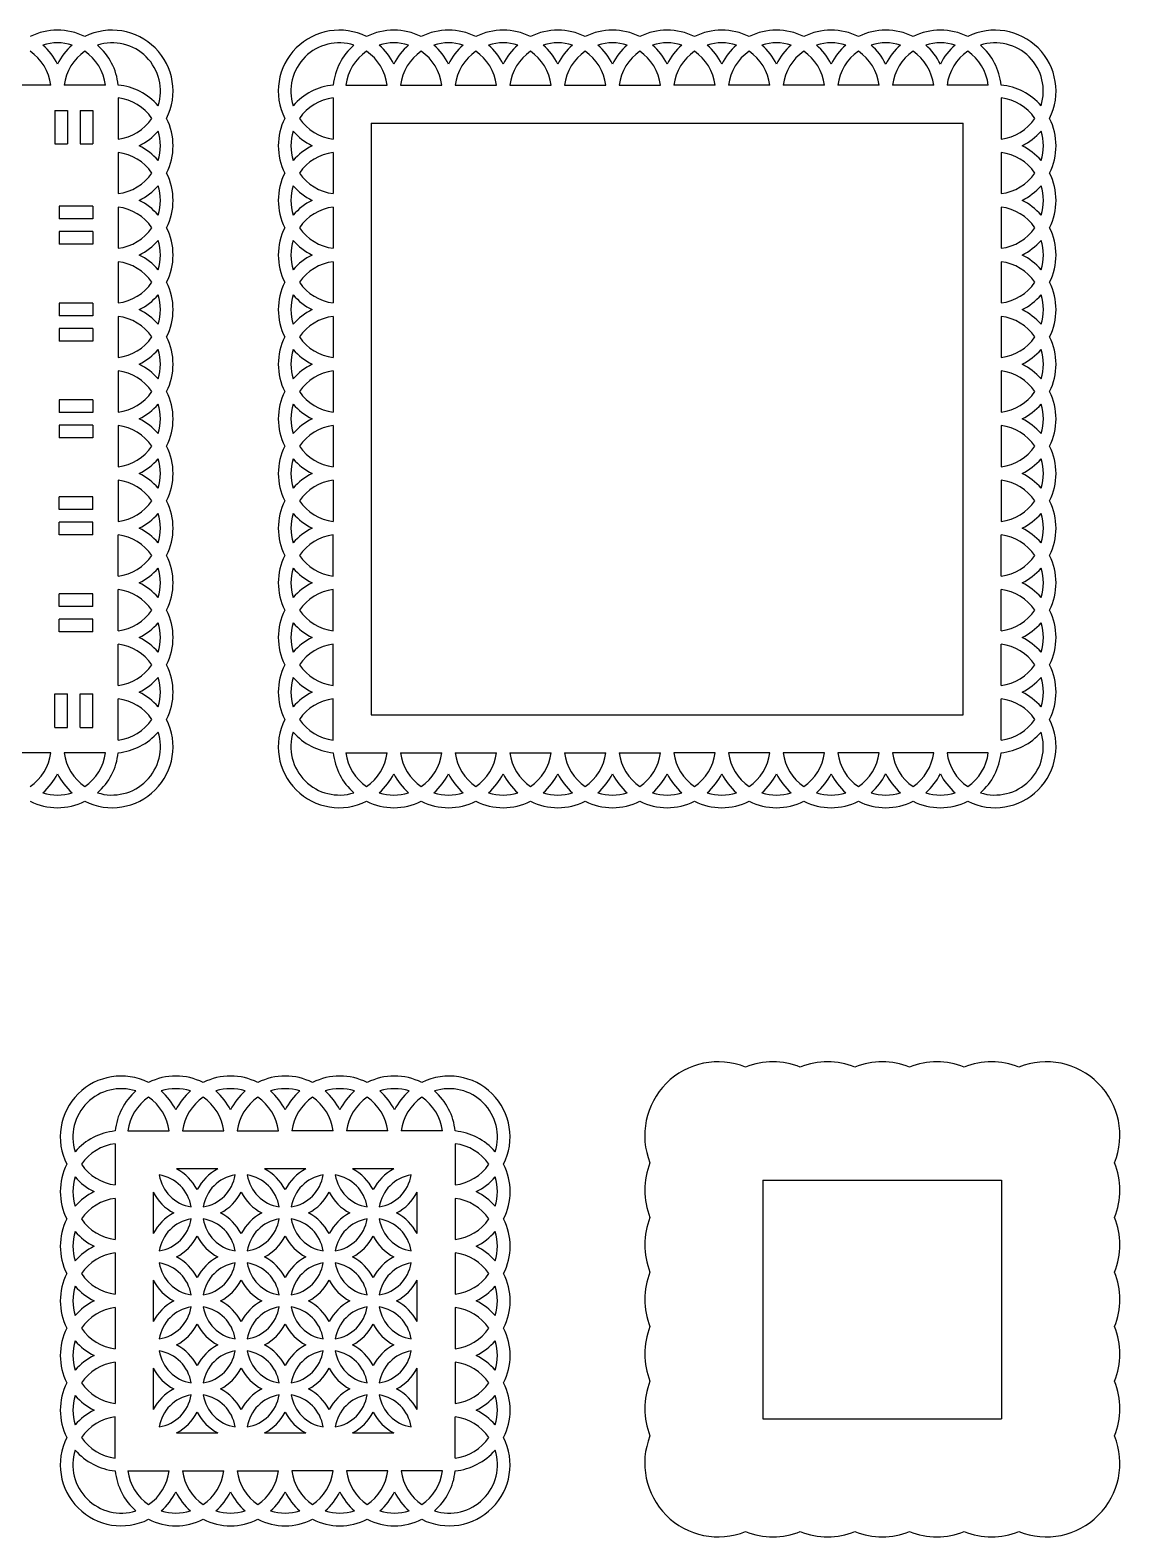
# Model space of a CAD drawing. Extents: x -350 to 190, y 155 to 395.
# Drawn here: x -249.7 to -77.5, y 154.6 to 392.8 of the extents above; entities that cross this region are included whole.
import ezdxf

# ---------------------------------------------------------------- set-up
doc = ezdxf.new("R2010")
doc.units = 0
doc.layers.get('0').update_dxf_attribs({"linetype": 'CONTINUOUS'})

msp = doc.modelspace()

# ---------------------------------------------------------------- linework, layer by layer
for p, q in [((-246.467698, 384.132136), (-252.984935, 384.132136)), ((-237.831121, 384.132136), (-244.348358, 384.132136)), ((-199.814616, 384.132136), (-193.29738, 384.132136)), ((-191.178039, 384.132136), (-184.660803, 384.132136)), ((-182.541462, 384.132136), (-176.024225, 384.132136)), ((-173.904884, 384.132136), (-167.387648, 384.132136)), ((-165.268307, 384.132136), (-158.75107, 384.132136)), ((-156.63173, 384.132136), (-150.114493, 384.132136)), ((-141.477916, 384.132136), (-147.995152, 384.132136)), ((-132.841338, 384.132136), (-139.358575, 384.132136)), ((-124.204761, 384.132136), (-130.721997, 384.132136)), ((-115.568183, 384.132136), (-122.08542, 384.132136)), ((-106.931606, 384.132136), (-113.448843, 384.132136)), ((-98.295029, 384.132136), (-104.812265, 384.132136)), ((-235.818668, 382.119682), (-235.818668, 375.602446)), ((-201.82707, 382.119682), (-201.82707, 375.602446)), ((-96.282575, 382.119682), (-96.282575, 375.602446)), ((-245.818662, 380.132136), (-243.818662, 380.132136)), ((-245.818662, 380.132136), (-245.818662, 374.832136)), ((-243.818662, 380.132136), (-243.818662, 374.832136)), ((-241.818662, 380.132136), (-239.818662, 380.132136)), ((-241.818662, 380.132136), (-241.818662, 374.832136)), ((-239.818662, 380.132136), (-239.818662, 374.832136)), ((-195.82707, 378.132136), (-195.82707, 284.587641)), ((-195.82707, 378.132136), (-102.282575, 378.132136)), ((-102.282575, 284.587641), (-102.282575, 378.132136)), ((-245.818662, 374.832136), (-243.818662, 374.832136)), ((-241.818662, 374.832136), (-239.818662, 374.832136)), ((-235.818668, 373.483105), (-235.818668, 366.965869)), ((-201.82707, 373.483105), (-201.82707, 366.965869)), ((-96.282575, 373.483105), (-96.282575, 366.965869)), ((-239.818668, 364.98238), (-245.118668, 364.98238)), ((-245.118668, 364.98238), (-245.118668, 362.98238)), ((-239.818668, 364.98238), (-239.818668, 362.98238)), ((-235.818668, 364.846528), (-235.818668, 358.329291)), ((-201.82707, 364.846528), (-201.82707, 358.329291)), ((-96.282575, 364.846528), (-96.282575, 358.329291)), ((-239.818668, 362.98238), (-245.118668, 362.98238)), ((-239.818668, 360.98238), (-245.118668, 360.98238)), ((-245.118668, 360.98238), (-245.118668, 358.98238)), ((-239.818668, 360.98238), (-239.818668, 358.98238)), ((-239.818668, 358.98238), (-245.118668, 358.98238)), ((-235.818668, 356.20995), (-235.818668, 349.692714)), ((-201.82707, 356.20995), (-201.82707, 349.692714)), ((-96.282575, 356.20995), (-96.282575, 349.692714)), ((-239.818668, 349.674055), (-245.118668, 349.674055)), ((-245.118668, 349.674055), (-245.118668, 347.674055)), ((-239.818668, 349.674055), (-239.818668, 347.674055)), ((-239.818668, 347.674055), (-245.118668, 347.674055)), ((-239.818668, 345.674055), (-245.118668, 345.674055)), ((-245.118668, 345.674055), (-245.118668, 343.674055)), ((-239.818668, 345.674055), (-239.818668, 343.674055)), ((-235.818668, 347.573373), (-235.818668, 341.056136)), ((-201.82707, 347.573373), (-201.82707, 341.056136)), ((-96.282575, 347.573373), (-96.282575, 341.056136)), ((-239.818668, 343.674055), (-245.118668, 343.674055)), ((-235.818668, 338.936795), (-235.818668, 332.419559)), ((-201.82707, 338.936795), (-201.82707, 332.419559)), ((-96.282575, 338.936795), (-96.282575, 332.419559)), ((-239.818668, 334.359889), (-245.118668, 334.359889)), ((-245.118668, 334.359889), (-245.118668, 332.359889)), ((-239.818668, 334.359889), (-239.818668, 332.359889)), ((-239.818668, 332.359889), (-245.118668, 332.359889)), ((-239.818668, 330.359889), (-245.118668, 330.359889)), ((-245.118668, 330.359889), (-245.118668, 328.359889)), ((-239.818668, 330.359889), (-239.818668, 328.359889)), ((-235.818668, 330.300218), (-235.818668, 323.782982)), ((-201.82707, 330.300218), (-201.82707, 323.782982)), ((-96.282575, 330.300218), (-96.282575, 323.782982)), ((-239.818668, 328.359889), (-245.118668, 328.359889)), ((-235.818668, 321.663641), (-235.818668, 315.146404)), ((-201.82707, 321.663641), (-201.82707, 315.146404)), ((-96.282575, 321.663641), (-96.282575, 315.146404)), ((-239.818668, 319.034058), (-245.118668, 319.034058)), ((-245.118668, 317.034058), (-245.118668, 319.034058)), ((-239.818668, 317.034058), (-245.118668, 317.034058)), ((-239.818668, 317.034058), (-239.818668, 319.034058)), ((-239.818668, 315.034058), (-245.118668, 315.034058)), ((-245.118668, 313.034058), (-245.118668, 315.034058)), ((-239.818668, 313.034058), (-239.818668, 315.034058)), ((-239.818668, 313.034058), (-245.118668, 313.034058)), ((-235.818668, 306.509827), (-235.818668, 313.027063)), ((-201.82707, 306.509827), (-201.82707, 313.027063)), ((-96.282575, 306.509827), (-96.282575, 313.027063)), ((-239.818668, 303.708228), (-245.118668, 303.708228)), ((-245.118668, 301.708228), (-245.118668, 303.708228)), ((-239.818668, 301.708228), (-239.818668, 303.708228)), ((-235.818668, 297.873249), (-235.818668, 304.390486)), ((-201.82707, 297.873249), (-201.82707, 304.390486)), ((-96.282575, 297.873249), (-96.282575, 304.390486)), ((-239.818668, 301.708228), (-245.118668, 301.708228)), ((-239.818668, 299.708228), (-245.118668, 299.708228)), ((-245.118668, 297.708228), (-245.118668, 299.708228)), ((-239.818668, 297.708228), (-239.818668, 299.708228)), ((-239.818668, 297.708228), (-245.118668, 297.708228)), ((-235.818668, 289.236672), (-235.818668, 295.753909)), ((-201.82707, 289.236672), (-201.82707, 295.753909)), ((-96.282575, 289.236672), (-96.282575, 295.753909)), ((-245.818662, 282.587641), (-245.818662, 287.887641)), ((-245.818662, 287.887641), (-243.818662, 287.887641)), ((-243.818662, 282.587641), (-243.818662, 287.887641)), ((-241.818662, 282.587641), (-241.818662, 287.887641)), ((-241.818662, 287.887641), (-239.818662, 287.887641)), ((-239.818662, 282.587641), (-239.818662, 287.887641)), ((-235.818668, 280.600095), (-235.818668, 287.117331)), ((-201.82707, 280.600095), (-201.82707, 287.117331)), ((-96.282575, 280.600095), (-96.282575, 287.117331)), ((-195.82707, 284.587641), (-102.282575, 284.587641)), ((-245.818662, 282.587641), (-243.818662, 282.587641)), ((-241.818662, 282.587641), (-239.818662, 282.587641)), ((-246.467698, 278.587641), (-252.984935, 278.587641)), ((-237.831121, 278.587641), (-244.348358, 278.587641)), ((-199.814616, 278.587641), (-193.29738, 278.587641)), ((-191.178039, 278.587641), (-184.660803, 278.587641)), ((-182.541462, 278.587641), (-176.024225, 278.587641)), ((-173.904884, 278.587641), (-167.387648, 278.587641)), ((-165.268307, 278.587641), (-158.75107, 278.587641)), ((-156.63173, 278.587641), (-150.114493, 278.587641)), ((-141.477916, 278.587641), (-147.995152, 278.587641)), ((-132.841338, 278.587641), (-139.358575, 278.587641)), ((-124.204761, 278.587641), (-130.721997, 278.587641)), ((-115.568183, 278.587641), (-122.08542, 278.587641)), ((-106.931606, 278.587641), (-113.448843, 278.587641)), ((-98.295029, 278.587641), (-104.812265, 278.587641)), ((-236.281547, 216.784807), (-236.281547, 210.267571)), ((-234.269094, 218.79726), (-227.751857, 218.79726)), ((-225.632516, 218.79726), (-219.11528, 218.79726)), ((-216.995939, 218.79726), (-210.478702, 218.79726)), ((-201.842125, 218.79726), (-208.359362, 218.79726)), ((-193.205548, 218.79726), (-199.722784, 218.79726)), ((-184.56897, 218.79726), (-191.086207, 218.79726)), ((-182.556517, 216.784807), (-182.556517, 210.267571)), ((-220.067836, 212.79726), (-226.586908, 212.79726)), ((-206.159486, 212.79726), (-212.678558, 212.79726)), ((-192.251136, 212.79726), (-198.770208, 212.79726)), ((-133.915942, 211.045398), (-96.190912, 211.045398)), ((-133.915942, 211.045398), (-133.915942, 173.320368)), ((-96.190912, 211.045398), (-96.190912, 173.320368)), ((-236.281547, 208.14823), (-236.281547, 201.630993)), ((-230.281547, 209.102621), (-230.281547, 202.58355)), ((-188.556497, 202.58355), (-188.556497, 209.102621)), ((-182.556517, 208.14823), (-182.556517, 201.630993)), ((-236.281547, 199.511652), (-236.281547, 192.994416)), ((-182.556517, 199.511652), (-182.556517, 192.994416)), ((-230.281547, 195.194271), (-230.281547, 188.6752)), ((-188.556497, 188.6752), (-188.556497, 195.194271)), ((-236.281547, 190.875075), (-236.281547, 184.357838)), ((-182.556517, 190.875075), (-182.556517, 184.357838)), ((-236.281547, 182.238498), (-236.281547, 175.721261)), ((-230.281547, 181.285922), (-230.281547, 174.76685)), ((-188.556497, 174.76685), (-188.556497, 181.285922)), ((-182.556517, 182.238498), (-182.556517, 175.721261)), ((-236.281547, 167.084684), (-236.281547, 173.60192)), ((-182.556517, 167.084684), (-182.556517, 173.60192)), ((-133.915942, 173.320368), (-96.190912, 173.320368)), ((-226.586908, 171.072211), (-220.067836, 171.072211)), ((-212.678558, 171.072211), (-206.159486, 171.072211)), ((-198.770208, 171.072211), (-192.251136, 171.072211)), ((-234.269094, 165.07223), (-227.751857, 165.07223)), ((-225.632516, 165.07223), (-219.11528, 165.07223)), ((-216.995939, 165.07223), (-210.478702, 165.07223)), ((-201.842125, 165.07223), (-208.359362, 165.07223)), ((-193.205548, 165.07223), (-199.722784, 165.07223)), ((-184.56897, 165.07223), (-191.086207, 165.07223))]:
    msp.add_line(p, q)
for centre, radius, start, end in [((-245.408028, 383.179353), 9.636577, 63.377233, 116.622767), ((-245.408028, 383.179353), 7.636577, 72.327431, 107.672569), ((-236.771451, 383.179353), 9.636577, 333.377233, 116.622767), ((-236.771451, 383.179353), 7.636577, 342.327431, 107.672569), ((-200.874287, 383.179353), 9.636577, 63.377233, 206.622767), ((-200.874287, 383.179353), 7.636577, 72.327431, 197.672569), ((-192.23771, 383.179353), 9.636577, 63.377233, 116.622767), ((-192.23771, 383.179353), 7.636577, 72.327431, 107.672569), ((-183.601132, 383.179353), 9.636577, 63.377233, 116.622767), ((-183.601132, 383.179353), 7.636577, 72.327431, 107.672569), ((-174.964555, 383.179353), 9.636577, 63.377233, 116.622767), ((-174.964555, 383.179353), 7.636577, 72.327431, 107.672569), ((-166.327977, 383.179353), 9.636577, 63.377233, 116.622767), ((-166.327977, 383.179353), 7.636577, 72.327431, 107.672569), ((-157.6914, 383.179353), 9.636577, 63.377233, 116.622767), ((-157.6914, 383.179353), 7.636577, 72.327431, 107.672569), ((-149.054823, 383.179353), 9.636577, 63.377233, 116.622767), ((-149.054823, 383.179353), 7.636577, 72.327431, 107.672569), ((-140.418245, 383.179353), 9.636577, 63.377233, 116.622767), ((-140.418245, 383.179353), 7.636577, 72.327431, 107.672569), ((-131.781668, 383.179353), 9.636577, 63.377233, 116.622767), ((-131.781668, 383.179353), 7.636577, 72.327431, 107.672569), ((-123.14509, 383.179353), 9.636577, 63.377233, 116.622767), ((-123.14509, 383.179353), 7.636577, 72.327431, 107.672569), ((-114.508513, 383.179353), 9.636577, 63.377233, 116.622767), ((-114.508513, 383.179353), 7.636577, 72.327431, 107.672569), ((-105.871936, 383.179353), 9.636577, 63.377233, 116.622767), ((-105.871936, 383.179353), 7.636577, 72.327431, 107.672569), ((-97.235358, 383.179353), 9.636577, 333.377233, 116.622767), ((-97.235358, 383.179353), 7.636577, 342.327431, 107.672569), ((-254.044605, 383.179353), 7.636577, 7.167224, 55.564762), ((-254.044605, 383.179353), 9.636577, 26.333307, 49.03052), ((-236.771451, 383.179353), 9.636577, 130.96948, 153.666693), ((-236.771451, 383.179353), 7.636577, 124.435238, 172.832776), ((-245.408028, 383.179353), 7.636577, 7.167224, 55.564762), ((-245.408028, 383.179353), 9.636577, 5.67419, 49.03052), ((-192.23771, 383.179353), 9.636577, 130.96948, 174.32581), ((-192.23771, 383.179353), 7.636577, 124.435238, 172.832776), ((-200.874287, 383.179353), 7.636577, 7.167224, 55.564762), ((-200.874287, 383.179353), 9.636577, 26.333307, 49.03052), ((-183.601132, 383.179353), 9.636577, 130.96948, 153.666693), ((-183.601132, 383.179353), 7.636577, 124.435238, 172.832776), ((-192.23771, 383.179353), 7.636577, 7.167224, 55.564762), ((-192.23771, 383.179353), 9.636577, 26.333307, 49.03052), ((-174.964555, 383.179353), 9.636577, 130.96948, 153.666693), ((-174.964555, 383.179353), 7.636577, 124.435238, 172.832776), ((-183.601132, 383.179353), 7.636577, 7.167224, 55.564762), ((-183.601132, 383.179353), 9.636577, 26.333307, 49.03052), ((-166.327977, 383.179353), 9.636577, 130.96948, 153.666693), ((-166.327977, 383.179353), 7.636577, 124.435238, 172.832776), ((-174.964555, 383.179353), 7.636577, 7.167224, 55.564762), ((-174.964555, 383.179353), 9.636577, 26.333307, 49.03052), ((-157.6914, 383.179353), 9.636577, 130.96948, 153.666693), ((-157.6914, 383.179353), 7.636577, 124.435238, 172.832776), ((-166.327977, 383.179353), 7.636577, 7.167224, 55.564762), ((-166.327977, 383.179353), 9.636577, 26.333307, 49.03052), ((-149.054823, 383.179353), 9.636577, 130.96948, 153.666693), ((-149.054823, 383.179353), 7.636577, 124.435238, 172.832776), ((-157.6914, 383.179353), 7.636577, 7.167224, 55.564762), ((-157.6914, 383.179353), 9.636577, 26.333307, 49.03052), ((-140.418245, 383.179353), 9.636577, 130.96948, 153.666693), ((-140.418245, 383.179353), 7.636577, 124.435238, 172.832776), ((-149.054823, 383.179353), 7.636577, 7.167224, 55.564762), ((-149.054823, 383.179353), 9.636577, 26.333307, 49.03052), ((-131.781668, 383.179353), 9.636577, 130.96948, 153.666693), ((-131.781668, 383.179353), 7.636577, 124.435238, 172.832776), ((-140.418245, 383.179353), 7.636577, 7.167224, 55.564762), ((-140.418245, 383.179353), 9.636577, 26.333307, 49.03052), ((-123.14509, 383.179353), 9.636577, 130.96948, 153.666693), ((-123.14509, 383.179353), 7.636577, 124.435238, 172.832776), ((-131.781668, 383.179353), 7.636577, 7.167224, 55.564762), ((-131.781668, 383.179353), 9.636577, 26.333307, 49.03052), ((-114.508513, 383.179353), 9.636577, 130.96948, 153.666693), ((-114.508513, 383.179353), 7.636577, 124.435238, 172.832776), ((-123.14509, 383.179353), 7.636577, 7.167224, 55.564762), ((-123.14509, 383.179353), 9.636577, 26.333307, 49.03052), ((-105.871936, 383.179353), 9.636577, 130.96948, 153.666693), ((-105.871936, 383.179353), 7.636577, 124.435238, 172.832776), ((-114.508513, 383.179353), 7.636577, 7.167224, 55.564762), ((-114.508513, 383.179353), 9.636577, 26.333307, 49.03052), ((-97.235358, 383.179353), 9.636577, 130.96948, 153.666693), ((-97.235358, 383.179353), 7.636577, 124.435238, 172.832776), ((-105.871936, 383.179353), 7.636577, 7.167224, 55.564762), ((-105.871936, 383.179353), 9.636577, 5.67419, 49.03052), ((-236.771451, 374.542775), 9.636577, 40.96948, 84.32581), ((-200.874287, 374.542775), 9.636577, 95.67419, 139.03052), ((-97.235358, 374.542775), 9.636577, 40.96948, 84.32581), ((-236.771451, 374.542775), 7.636577, 34.435238, 82.832776), ((-200.874287, 374.542775), 7.636577, 97.167224, 145.564762), ((-97.235358, 374.542775), 7.636577, 34.435238, 82.832776), ((-236.771451, 383.179353), 7.636577, 277.167224, 325.564762), ((-236.771451, 374.542775), 9.636577, 333.377233, 26.622767), ((-200.874287, 374.542775), 9.636577, 153.377233, 206.622767), ((-200.874287, 383.179353), 7.636577, 214.435238, 262.832776), ((-97.235358, 383.179353), 7.636577, 277.167224, 325.564762), ((-97.235358, 374.542775), 9.636577, 333.377233, 26.622767), ((-236.771451, 383.179353), 9.636577, 296.333307, 319.03052), ((-236.771451, 374.542775), 7.636577, 342.327431, 17.672569), ((-200.874287, 374.542775), 7.636577, 162.327431, 197.672569), ((-200.874287, 383.179353), 9.636577, 220.96948, 243.666693), ((-97.235358, 383.179353), 9.636577, 296.333307, 319.03052), ((-97.235358, 374.542775), 7.636577, 342.327431, 17.672569), ((-236.771451, 365.906198), 9.636577, 40.96948, 63.666693), ((-200.874287, 365.906198), 9.636577, 116.333307, 139.03052), ((-97.235358, 365.906198), 9.636577, 40.96948, 63.666693), ((-236.771451, 365.906198), 7.636577, 34.435238, 82.832776), ((-200.874287, 365.906198), 7.636577, 97.167224, 145.564762), ((-97.235358, 365.906198), 7.636577, 34.435238, 82.832776), ((-236.771451, 374.542775), 7.636577, 277.167224, 325.564762), ((-236.771451, 365.906198), 9.636577, 333.377233, 26.622767), ((-200.874287, 365.906198), 9.636577, 153.377233, 206.622767), ((-200.874287, 374.542775), 7.636577, 214.435238, 262.832776), ((-97.235358, 374.542775), 7.636577, 277.167224, 325.564762), ((-97.235358, 365.906198), 9.636577, 333.377233, 26.622767), ((-236.771451, 374.542775), 9.636577, 296.333307, 319.03052), ((-236.771451, 365.906198), 7.636577, 342.327431, 17.672569), ((-200.874287, 365.906198), 7.636577, 162.327431, 197.672569), ((-200.874287, 374.542775), 9.636577, 220.96948, 243.666693), ((-97.235358, 374.542775), 9.636577, 296.333307, 319.03052), ((-97.235358, 365.906198), 7.636577, 342.327431, 17.672569), ((-236.771451, 357.269621), 7.636577, 34.435238, 82.832776), ((-236.771451, 357.269621), 9.636577, 40.96948, 63.666693), ((-200.874287, 357.269621), 9.636577, 116.333307, 139.03052), ((-200.874287, 357.269621), 7.636577, 97.167224, 145.564762), ((-97.235358, 357.269621), 7.636577, 34.435238, 82.832776), ((-97.235358, 357.269621), 9.636577, 40.96948, 63.666693), ((-236.771451, 365.906198), 7.636577, 277.167224, 325.564762), ((-236.771451, 357.269621), 9.636577, 333.377233, 26.622767), ((-200.874287, 357.269621), 9.636577, 153.377233, 206.622767), ((-200.874287, 365.906198), 7.636577, 214.435238, 262.832776), ((-97.235358, 365.906198), 7.636577, 277.167224, 325.564762), ((-97.235358, 357.269621), 9.636577, 333.377233, 26.622767), ((-236.771451, 365.906198), 9.636577, 296.333307, 319.03052), ((-236.771451, 348.633043), 9.636577, 40.96948, 63.666693), ((-236.771451, 357.269621), 7.636577, 342.327431, 17.672569), ((-200.874287, 357.269621), 7.636577, 162.327431, 197.672569), ((-200.874287, 365.906198), 9.636577, 220.96948, 243.666693), ((-200.874287, 348.633043), 9.636577, 116.333307, 139.03052), ((-97.235358, 365.906198), 9.636577, 296.333307, 319.03052), ((-97.235358, 348.633043), 9.636577, 40.96948, 63.666693), ((-97.235358, 357.269621), 7.636577, 342.327431, 17.672569), ((-236.771451, 348.633043), 7.636577, 34.435238, 82.832776), ((-200.874287, 348.633043), 7.636577, 97.167224, 145.564762), ((-97.235358, 348.633043), 7.636577, 34.435238, 82.832776), ((-236.771451, 357.269621), 7.636577, 277.167224, 325.564762), ((-236.771451, 348.633043), 9.636577, 333.377233, 26.622767), ((-200.874287, 348.633043), 9.636577, 153.377233, 206.622767), ((-200.874287, 357.269621), 7.636577, 214.435238, 262.832776), ((-97.235358, 357.269621), 7.636577, 277.167224, 325.564762), ((-97.235358, 348.633043), 9.636577, 333.377233, 26.622767), ((-236.771451, 357.269621), 9.636577, 296.333307, 319.03052), ((-236.771451, 348.633043), 7.636577, 342.327431, 17.672569), ((-200.874287, 348.633043), 7.636577, 162.327431, 197.672569), ((-200.874287, 357.269621), 9.636577, 220.96948, 243.666693), ((-97.235358, 357.269621), 9.636577, 296.333307, 319.03052), ((-97.235358, 348.633043), 7.636577, 342.327431, 17.672569), ((-236.771451, 339.996466), 9.636577, 40.96948, 63.666693), ((-200.874287, 339.996466), 9.636577, 116.333307, 139.03052), ((-97.235358, 339.996466), 9.636577, 40.96948, 63.666693), ((-236.771451, 339.996466), 7.636577, 34.435238, 82.832776), ((-200.874287, 339.996466), 7.636577, 97.167224, 145.564762), ((-97.235358, 339.996466), 7.636577, 34.435238, 82.832776), ((-236.771451, 348.633043), 7.636577, 277.167224, 325.564762), ((-236.771451, 339.996466), 9.636577, 333.377233, 26.622767), ((-200.874287, 339.996466), 9.636577, 153.377233, 206.622767), ((-200.874287, 348.633043), 7.636577, 214.435238, 262.832776), ((-97.235358, 348.633043), 7.636577, 277.167224, 325.564762), ((-97.235358, 339.996466), 9.636577, 333.377233, 26.622767), ((-236.771451, 348.633043), 9.636577, 296.333307, 319.03052), ((-236.771451, 339.996466), 7.636577, 342.327431, 17.672569), ((-200.874287, 339.996466), 7.636577, 162.327431, 197.672569), ((-200.874287, 348.633043), 9.636577, 220.96948, 243.666693), ((-97.235358, 348.633043), 9.636577, 296.333307, 319.03052), ((-97.235358, 339.996466), 7.636577, 342.327431, 17.672569), ((-236.771451, 331.359889), 7.636577, 34.435238, 82.832776), ((-236.771451, 331.359889), 9.636577, 40.96948, 63.666693), ((-200.874287, 331.359889), 9.636577, 116.333307, 139.03052), ((-200.874287, 331.359889), 7.636577, 97.167224, 145.564762), ((-97.235358, 331.359889), 7.636577, 34.435238, 82.832776), ((-97.235358, 331.359889), 9.636577, 40.96948, 63.666693), ((-236.771451, 339.996466), 7.636577, 277.167224, 325.564762), ((-236.771451, 339.996466), 9.636577, 296.333307, 319.03052), ((-236.771451, 331.359889), 7.636577, 342.327431, 17.672569), ((-236.771451, 331.359889), 9.636577, 333.377233, 26.622767), ((-200.874287, 331.359889), 9.636577, 153.377233, 206.622767), ((-200.874287, 331.359889), 7.636577, 162.327431, 197.672569), ((-200.874287, 339.996466), 9.636577, 220.96948, 243.666693), ((-200.874287, 339.996466), 7.636577, 214.435238, 262.832776), ((-97.235358, 339.996466), 7.636577, 277.167224, 325.564762), ((-97.235358, 339.996466), 9.636577, 296.333307, 319.03052), ((-97.235358, 331.359889), 7.636577, 342.327431, 17.672569), ((-97.235358, 331.359889), 9.636577, 333.377233, 26.622767), ((-236.771451, 322.723311), 9.636577, 40.96948, 63.666693), ((-200.874287, 322.723311), 9.636577, 116.333307, 139.03052), ((-97.235358, 322.723311), 9.636577, 40.96948, 63.666693), ((-236.771451, 322.723311), 7.636577, 34.435238, 82.832776), ((-200.874287, 322.723311), 7.636577, 97.167224, 145.564762), ((-97.235358, 322.723311), 7.636577, 34.435238, 82.832776), ((-236.771451, 331.359889), 7.636577, 277.167224, 325.564762), ((-236.771451, 322.723311), 9.636577, 333.377233, 26.622767), ((-200.874287, 322.723311), 9.636577, 153.377233, 206.622767), ((-200.874287, 331.359889), 7.636577, 214.435238, 262.832776), ((-97.235358, 331.359889), 7.636577, 277.167224, 325.564762), ((-97.235358, 322.723311), 9.636577, 333.377233, 26.622767), ((-236.771451, 331.359889), 9.636577, 296.333307, 319.03052), ((-236.771451, 322.723311), 7.636577, 342.327431, 17.672569), ((-200.874287, 322.723311), 7.636577, 162.327431, 197.672569), ((-200.874287, 331.359889), 9.636577, 220.96948, 243.666693), ((-97.235358, 331.359889), 9.636577, 296.333307, 319.03052), ((-97.235358, 322.723311), 7.636577, 342.327431, 17.672569), ((-236.771451, 314.086734), 7.636577, 34.435238, 82.832776), ((-236.771451, 314.086734), 9.636577, 40.96948, 63.666693), ((-200.874287, 314.086734), 9.636577, 116.333307, 139.03052), ((-200.874287, 314.086734), 7.636577, 97.167224, 145.564762), ((-97.235358, 314.086734), 7.636577, 34.435238, 82.832776), ((-97.235358, 314.086734), 9.636577, 40.96948, 63.666693), ((-236.771451, 322.723311), 7.636577, 277.167224, 325.564762), ((-236.771451, 314.086734), 9.636577, 333.377233, 26.622767), ((-200.874287, 314.086734), 9.636577, 153.377233, 206.622767), ((-200.874287, 322.723311), 7.636577, 214.435238, 262.832776), ((-97.235358, 322.723311), 7.636577, 277.167224, 325.564762), ((-97.235358, 314.086734), 9.636577, 333.377233, 26.622767), ((-236.771451, 322.723311), 9.636577, 296.333307, 319.03052), ((-236.771451, 314.086734), 7.636577, 342.327431, 17.672569), ((-200.874287, 314.086734), 7.636577, 162.327431, 197.672569), ((-200.874287, 322.723311), 9.636577, 220.96948, 243.666693), ((-97.235358, 322.723311), 9.636577, 296.333307, 319.03052), ((-97.235358, 314.086734), 7.636577, 342.327431, 17.672569), ((-236.771451, 305.450156), 7.636577, 34.435238, 82.832776), ((-236.771451, 305.450156), 9.636577, 40.96948, 63.666693), ((-200.874287, 305.450156), 9.636577, 116.333307, 139.03052), ((-200.874287, 305.450156), 7.636577, 97.167224, 145.564762), ((-97.235358, 305.450156), 7.636577, 34.435238, 82.832776), ((-97.235358, 305.450156), 9.636577, 40.96948, 63.666693), ((-236.771451, 314.086734), 7.636577, 277.167224, 325.564762), ((-236.771451, 305.450156), 9.636577, 333.377233, 26.622767), ((-200.874287, 305.450156), 9.636577, 153.377233, 206.622767), ((-200.874287, 314.086734), 7.636577, 214.435238, 262.832776), ((-97.235358, 314.086734), 7.636577, 277.167224, 325.564762), ((-97.235358, 305.450156), 9.636577, 333.377233, 26.622767), ((-236.771451, 314.086734), 9.636577, 296.333307, 319.03052), ((-236.771451, 305.450156), 7.636577, 342.327431, 17.672569), ((-200.874287, 305.450156), 7.636577, 162.327431, 197.672569), ((-200.874287, 314.086734), 9.636577, 220.96948, 243.666693), ((-97.235358, 314.086734), 9.636577, 296.333307, 319.03052), ((-97.235358, 305.450156), 7.636577, 342.327431, 17.672569), ((-236.771451, 296.813579), 9.636577, 40.96948, 63.666693), ((-200.874287, 296.813579), 9.636577, 116.333307, 139.03052), ((-97.235358, 296.813579), 9.636577, 40.96948, 63.666693), ((-236.771451, 296.813579), 7.636577, 34.435238, 82.832776), ((-200.874287, 296.813579), 7.636577, 97.167224, 145.564762), ((-97.235358, 296.813579), 7.636577, 34.435238, 82.832776), ((-236.771451, 305.450156), 7.636577, 277.167224, 325.564762), ((-236.771451, 296.813579), 9.636577, 333.377233, 26.622767), ((-200.874287, 296.813579), 9.636577, 153.377233, 206.622767), ((-200.874287, 305.450156), 7.636577, 214.435238, 262.832776), ((-97.235358, 305.450156), 7.636577, 277.167224, 325.564762), ((-97.235358, 296.813579), 9.636577, 333.377233, 26.622767), ((-236.771451, 305.450156), 9.636577, 296.333307, 319.03052), ((-236.771451, 296.813579), 7.636577, 342.327431, 17.672569), ((-200.874287, 296.813579), 7.636577, 162.327431, 197.672569), ((-200.874287, 305.450156), 9.636577, 220.96948, 243.666693), ((-97.235358, 305.450156), 9.636577, 296.333307, 319.03052), ((-97.235358, 296.813579), 7.636577, 342.327431, 17.672569), ((-236.771451, 288.177002), 7.636577, 34.435238, 82.832776), ((-236.771451, 288.177002), 9.636577, 40.96948, 63.666693), ((-200.874287, 288.177002), 9.636577, 116.333307, 139.03052), ((-200.874287, 288.177002), 7.636577, 97.167224, 145.564762), ((-97.235358, 288.177002), 7.636577, 34.435238, 82.832776), ((-97.235358, 288.177002), 9.636577, 40.96948, 63.666693), ((-236.771451, 296.813579), 7.636577, 277.167224, 325.564762), ((-236.771451, 288.177002), 9.636577, 333.377233, 26.622767), ((-200.874287, 288.177002), 9.636577, 153.377233, 206.622767), ((-200.874287, 296.813579), 7.636577, 214.435238, 262.832776), ((-97.235358, 296.813579), 7.636577, 277.167224, 325.564762), ((-97.235358, 288.177002), 9.636577, 333.377233, 26.622767), ((-236.771451, 296.813579), 9.636577, 296.333307, 319.03052), ((-236.771451, 288.177002), 7.636577, 342.327431, 17.672569), ((-200.874287, 288.177002), 7.636577, 162.327431, 197.672569), ((-200.874287, 296.813579), 9.636577, 220.96948, 243.666693), ((-97.235358, 296.813579), 9.636577, 296.333307, 319.03052), ((-97.235358, 288.177002), 7.636577, 342.327431, 17.672569), ((-236.771451, 279.540424), 7.636577, 34.435238, 82.832776), ((-236.771451, 279.540424), 9.636577, 40.96948, 63.666693), ((-200.874287, 279.540424), 9.636577, 116.333307, 139.03052), ((-200.874287, 279.540424), 7.636577, 97.167224, 145.564762), ((-97.235358, 279.540424), 7.636577, 34.435238, 82.832776), ((-97.235358, 279.540424), 9.636577, 40.96948, 63.666693), ((-236.771451, 279.540424), 9.636577, 243.377233, 26.622767), ((-236.771451, 288.177002), 7.636577, 277.167224, 325.564762), ((-200.874287, 279.540424), 9.636577, 153.377233, 296.622767), ((-200.874287, 288.177002), 7.636577, 214.435238, 262.832776), ((-97.235358, 279.540424), 9.636577, 243.377233, 26.622767), ((-97.235358, 288.177002), 7.636577, 277.167224, 325.564762), ((-236.771451, 279.540424), 7.636577, 252.327431, 17.672569), ((-236.771451, 288.177002), 9.636577, 275.67419, 319.03052), ((-200.874287, 279.540424), 7.636577, 162.327431, 287.672569), ((-200.874287, 288.177002), 9.636577, 220.96948, 264.32581), ((-97.235358, 279.540424), 7.636577, 252.327431, 17.672569), ((-97.235358, 288.177002), 9.636577, 275.67419, 319.03052), ((-254.044605, 279.540424), 7.636577, 304.435238, 352.832776), ((-236.771451, 279.540424), 7.636577, 187.167224, 235.564762), ((-245.408028, 279.540424), 7.636577, 304.435238, 352.832776), ((-245.408028, 279.540424), 9.636577, 310.96948, 354.32581), ((-192.23771, 279.540424), 9.636577, 185.67419, 229.03052), ((-192.23771, 279.540424), 7.636577, 187.167224, 235.564762), ((-200.874287, 279.540424), 7.636577, 304.435238, 352.832776), ((-183.601132, 279.540424), 7.636577, 187.167224, 235.564762), ((-192.23771, 279.540424), 7.636577, 304.435238, 352.832776), ((-174.964555, 279.540424), 7.636577, 187.167224, 235.564762), ((-183.601132, 279.540424), 7.636577, 304.435238, 352.832776), ((-166.327977, 279.540424), 7.636577, 187.167224, 235.564762), ((-174.964555, 279.540424), 7.636577, 304.435238, 352.832776), ((-157.6914, 279.540424), 7.636577, 187.167224, 235.564762), ((-166.327977, 279.540424), 7.636577, 304.435238, 352.832776), ((-149.054823, 279.540424), 7.636577, 187.167224, 235.564762), ((-157.6914, 279.540424), 7.636577, 304.435238, 352.832776), ((-140.418245, 279.540424), 7.636577, 187.167224, 235.564762), ((-149.054823, 279.540424), 7.636577, 304.435238, 352.832776), ((-131.781668, 279.540424), 7.636577, 187.167224, 235.564762), ((-140.418245, 279.540424), 7.636577, 304.435238, 352.832776), ((-123.14509, 279.540424), 7.636577, 187.167224, 235.564762), ((-131.781668, 279.540424), 7.636577, 304.435238, 352.832776), ((-114.508513, 279.540424), 7.636577, 187.167224, 235.564762), ((-123.14509, 279.540424), 7.636577, 304.435238, 352.832776), ((-105.871936, 279.540424), 7.636577, 187.167224, 235.564762), ((-114.508513, 279.540424), 7.636577, 304.435238, 352.832776), ((-97.235358, 279.540424), 7.636577, 187.167224, 235.564762), ((-105.871936, 279.540424), 7.636577, 304.435238, 352.832776), ((-105.871936, 279.540424), 9.636577, 310.96948, 354.32581), ((-254.044605, 279.540424), 9.636577, 310.96948, 333.666693), ((-236.771451, 279.540424), 9.636577, 206.333307, 229.03052), ((-200.874287, 279.540424), 9.636577, 310.96948, 333.666693), ((-183.601132, 279.540424), 9.636577, 206.333307, 229.03052), ((-192.23771, 279.540424), 9.636577, 310.96948, 333.666693), ((-174.964555, 279.540424), 9.636577, 206.333307, 229.03052), ((-183.601132, 279.540424), 9.636577, 310.96948, 333.666693), ((-166.327977, 279.540424), 9.636577, 206.333307, 229.03052), ((-174.964555, 279.540424), 9.636577, 310.96948, 333.666693), ((-157.6914, 279.540424), 9.636577, 206.333307, 229.03052), ((-166.327977, 279.540424), 9.636577, 310.96948, 333.666693), ((-149.054823, 279.540424), 9.636577, 206.333307, 229.03052), ((-157.6914, 279.540424), 9.636577, 310.96948, 333.666693), ((-140.418245, 279.540424), 9.636577, 206.333307, 229.03052), ((-149.054823, 279.540424), 9.636577, 310.96948, 333.666693), ((-131.781668, 279.540424), 9.636577, 206.333307, 229.03052), ((-140.418245, 279.540424), 9.636577, 310.96948, 333.666693), ((-123.14509, 279.540424), 9.636577, 206.333307, 229.03052), ((-131.781668, 279.540424), 9.636577, 310.96948, 333.666693), ((-114.508513, 279.540424), 9.636577, 206.333307, 229.03052), ((-123.14509, 279.540424), 9.636577, 310.96948, 333.666693), ((-105.871936, 279.540424), 9.636577, 206.333307, 229.03052), ((-114.508513, 279.540424), 9.636577, 310.96948, 333.666693), ((-97.235358, 279.540424), 9.636577, 206.333307, 229.03052), ((-245.408028, 279.540424), 7.636577, 252.327431, 287.672569), ((-192.23771, 279.540424), 7.636577, 252.327431, 287.672569), ((-183.601132, 279.540424), 7.636577, 252.327431, 287.672569), ((-174.964555, 279.540424), 7.636577, 252.327431, 287.672569), ((-166.327977, 279.540424), 7.636577, 252.327431, 287.672569), ((-157.6914, 279.540424), 7.636577, 252.327431, 287.672569), ((-149.054823, 279.540424), 7.636577, 252.327431, 287.672569), ((-140.418245, 279.540424), 7.636577, 252.327431, 287.672569), ((-131.781668, 279.540424), 7.636577, 252.327431, 287.672569), ((-123.14509, 279.540424), 7.636577, 252.327431, 287.672569), ((-114.508513, 279.540424), 7.636577, 252.327431, 287.672569), ((-105.871936, 279.540424), 7.636577, 252.327431, 287.672569), ((-245.408028, 279.540424), 9.636577, 243.377233, 296.622767), ((-192.23771, 279.540424), 9.636577, 243.377233, 296.622767), ((-183.601132, 279.540424), 9.636577, 243.377233, 296.622767), ((-174.964555, 279.540424), 9.636577, 243.377233, 296.622767), ((-166.327977, 279.540424), 9.636577, 243.377233, 296.622767), ((-157.6914, 279.540424), 9.636577, 243.377233, 296.622767), ((-149.054823, 279.540424), 9.636577, 243.377233, 296.622767), ((-140.418245, 279.540424), 9.636577, 243.377233, 296.622767), ((-131.781668, 279.540424), 9.636577, 243.377233, 296.622767), ((-123.14509, 279.540424), 9.636577, 243.377233, 296.622767), ((-114.508513, 279.540424), 9.636577, 243.377233, 296.622767), ((-105.871936, 279.540424), 9.636577, 243.377233, 296.622767), ((-140.96316, 218.092615), 11.636577, 68.216766, 201.783234), ((-132.326582, 218.092615), 11.636577, 68.216766, 111.783234), ((-123.690005, 218.092615), 11.636577, 68.216766, 111.783234), ((-115.053427, 218.092615), 11.636577, 68.216766, 111.783234), ((-106.41685, 218.092615), 11.636577, 68.216766, 111.783234), ((-97.780273, 218.092615), 11.636577, 68.216766, 111.783234), ((-89.143695, 218.092615), 11.636577, 338.216766, 111.783234), ((-235.328764, 217.844478), 9.636577, 63.377233, 206.622767), ((-226.692187, 217.844478), 9.636577, 63.377233, 116.622767), ((-218.055609, 217.844478), 9.636577, 63.377233, 116.622767), ((-209.419032, 217.844478), 9.636577, 63.377233, 116.622767), ((-200.782455, 217.844478), 9.636577, 63.377233, 116.622767), ((-192.145877, 217.844478), 9.636577, 63.377233, 116.622767), ((-183.5093, 217.844478), 9.636577, 333.377233, 116.622767), ((-235.328764, 217.844478), 7.636577, 72.327431, 197.672569), ((-226.692187, 217.844478), 9.636577, 130.96948, 174.32581), ((-226.692187, 217.844478), 7.636577, 124.435238, 172.832776), ((-235.328764, 217.844478), 7.636577, 7.167224, 55.564762), ((-226.692187, 217.844478), 7.636577, 72.327431, 107.672569), ((-235.328764, 217.844478), 9.636577, 26.333307, 49.03052), ((-218.055609, 217.844478), 9.636577, 130.96948, 153.666693), ((-218.055609, 217.844478), 7.636577, 124.435238, 172.832776), ((-226.692187, 217.844478), 7.636577, 7.167224, 55.564762), ((-226.692187, 217.844478), 9.636577, 26.333307, 49.03052), ((-218.055609, 217.844478), 7.636577, 72.327431, 107.672569), ((-209.419032, 217.844478), 9.636577, 130.96948, 153.666693), ((-209.419032, 217.844478), 7.636577, 124.435238, 172.832776), ((-218.055609, 217.844478), 7.636577, 7.167224, 55.564762), ((-209.419032, 217.844478), 7.636577, 72.327431, 107.672569), ((-218.055609, 217.844478), 9.636577, 26.333307, 49.03052), ((-200.782455, 217.844478), 9.636577, 130.96948, 153.666693), ((-200.782455, 217.844478), 7.636577, 124.435238, 172.832776), ((-209.419032, 217.844478), 7.636577, 7.167224, 55.564762), ((-200.782455, 217.844478), 7.636577, 72.327431, 107.672569), ((-209.419032, 217.844478), 9.636577, 26.333307, 49.03052), ((-192.145877, 217.844478), 9.636577, 130.96948, 153.666693), ((-192.145877, 217.844478), 7.636577, 124.435238, 172.832776), ((-200.782455, 217.844478), 7.636577, 7.167224, 55.564762), ((-200.782455, 217.844478), 9.636577, 26.333307, 49.03052), ((-192.145877, 217.844478), 7.636577, 72.327431, 107.672569), ((-183.5093, 217.844478), 9.636577, 130.96948, 153.666693), ((-183.5093, 217.844478), 7.636577, 124.435238, 172.832776), ((-192.145877, 217.844478), 7.636577, 7.167224, 55.564762), ((-183.5093, 217.844478), 7.636577, 342.327431, 107.672569), ((-192.145877, 217.844478), 9.636577, 5.67419, 49.03052), ((-235.328764, 209.2079), 9.636577, 95.67419, 139.03052), ((-235.328764, 209.2079), 7.636577, 97.167224, 145.564762), ((-183.5093, 209.2079), 9.636577, 40.96948, 84.32581), ((-183.5093, 209.2079), 7.636577, 34.435238, 82.832776), ((-235.328764, 209.2079), 9.636577, 153.377233, 206.622767), ((-235.328764, 217.844478), 7.636577, 214.435238, 262.832776), ((-230.281547, 205.843085), 7.8747, 27.980975, 62.019025), ((-216.373197, 205.843085), 7.8747, 117.980975, 152.019025), ((-216.373197, 205.843085), 7.8747, 27.980975, 62.019025), ((-202.464847, 205.843085), 7.8747, 117.980975, 152.019025), ((-202.464847, 205.843085), 7.8747, 27.980975, 62.019025), ((-188.556497, 205.843085), 7.8747, 117.980975, 152.019025), ((-183.5093, 217.844478), 7.636577, 277.167224, 325.564762), ((-183.5093, 209.2079), 9.636577, 333.377233, 26.622767), ((-140.96316, 209.456038), 11.636577, 158.216766, 201.783234), ((-89.143695, 209.456038), 11.636577, 338.216766, 21.783234), ((-235.328764, 209.2079), 7.636577, 162.327431, 197.672569), ((-235.328764, 217.844478), 9.636577, 220.96948, 243.666693), ((-230.281547, 205.843085), 6.074769, 9.044199, 80.955801), ((-223.327372, 212.79726), 6.074769, 189.044199, 260.955801), ((-216.373197, 205.843085), 6.074769, 99.044199, 170.955801), ((-223.327372, 212.79726), 6.074769, 279.044199, 350.955801), ((-216.373197, 205.843085), 6.074769, 9.044199, 80.955801), ((-209.419022, 212.79726), 6.074769, 189.044199, 260.955801), ((-202.464847, 205.843085), 6.074769, 99.044199, 170.955801), ((-209.419022, 212.79726), 6.074769, 279.044199, 350.955801), ((-202.464847, 205.843085), 6.074769, 9.044199, 80.955801), ((-195.510672, 212.79726), 6.074769, 189.044199, 260.955801), ((-195.510672, 212.79726), 6.074769, 279.044199, 350.955801), ((-188.556497, 205.843085), 6.074769, 99.044199, 170.955801), ((-183.5093, 217.844478), 9.636577, 296.333307, 319.03052), ((-183.5093, 209.2079), 7.636577, 342.327431, 17.672569), ((-235.328764, 200.571323), 9.636577, 116.333307, 139.03052), ((-235.328764, 200.571323), 7.636577, 97.167224, 145.564762), ((-223.327372, 212.79726), 7.8747, 207.980975, 242.019025), ((-223.327372, 212.79726), 7.8747, 297.980975, 332.019025), ((-209.419022, 212.79726), 7.8747, 207.980975, 242.019025), ((-209.419022, 212.79726), 7.8747, 297.980975, 332.019025), ((-195.510672, 212.79726), 7.8747, 207.980975, 242.019025), ((-195.510672, 212.79726), 7.8747, 297.980975, 332.019025), ((-183.5093, 200.571323), 7.636577, 34.435238, 82.832776), ((-183.5093, 200.571323), 9.636577, 40.96948, 63.666693), ((-235.328764, 200.571323), 9.636577, 153.377233, 206.622767), ((-235.328764, 209.2079), 7.636577, 214.435238, 262.832776), ((-223.327372, 198.888911), 7.8747, 117.980975, 152.019025), ((-223.327372, 198.888911), 6.074769, 99.044199, 170.955801), ((-230.281547, 205.843085), 6.074769, 279.044199, 350.955801), ((-223.327372, 198.888911), 6.074769, 9.044199, 80.955801), ((-216.373197, 205.843085), 6.074769, 189.044199, 260.955801), ((-223.327372, 198.888911), 7.8747, 27.980975, 62.019025), ((-209.419022, 198.888911), 7.8747, 117.980975, 152.019025), ((-209.419022, 198.888911), 6.074769, 99.044199, 170.955801), ((-216.373197, 205.843085), 6.074769, 279.044199, 350.955801), ((-209.419022, 198.888911), 6.074769, 9.044199, 80.955801), ((-202.464847, 205.843085), 6.074769, 189.044199, 260.955801), ((-209.419022, 198.888911), 7.8747, 27.980975, 62.019025), ((-195.510672, 198.888911), 7.8747, 117.980975, 152.019025), ((-195.510672, 198.888911), 6.074769, 99.044199, 170.955801), ((-202.464847, 205.843085), 6.074769, 279.044199, 350.955801), ((-195.510672, 198.888911), 6.074769, 9.044199, 80.955801), ((-188.556497, 205.843085), 6.074769, 189.044199, 260.955801), ((-195.510672, 198.888911), 7.8747, 27.980975, 62.019025), ((-183.5093, 209.2079), 7.636577, 277.167224, 325.564762), ((-183.5093, 200.571323), 9.636577, 333.377233, 26.622767), ((-140.96316, 200.81946), 11.636577, 158.216766, 201.783234), ((-89.143695, 200.81946), 11.636577, 338.216766, 21.783234), ((-235.328764, 200.571323), 7.636577, 162.327431, 197.672569), ((-235.328764, 209.2079), 9.636577, 220.96948, 243.666693), ((-183.5093, 209.2079), 9.636577, 296.333307, 319.03052), ((-183.5093, 200.571323), 7.636577, 342.327431, 17.672569), ((-235.328764, 191.934745), 9.636577, 116.333307, 139.03052), ((-230.281547, 205.843085), 7.8747, 297.980975, 332.019025), ((-216.373197, 205.843085), 7.8747, 207.980975, 242.019025), ((-216.373197, 205.843085), 7.8747, 297.980975, 332.019025), ((-202.464847, 205.843085), 7.8747, 207.980975, 242.019025), ((-202.464847, 205.843085), 7.8747, 297.980975, 332.019025), ((-188.556497, 205.843085), 7.8747, 207.980975, 242.019025), ((-183.5093, 191.934745), 9.636577, 40.96948, 63.666693), ((-235.328764, 191.934745), 7.636577, 97.167224, 145.564762), ((-230.281547, 191.934736), 6.074769, 9.044199, 80.955801), ((-223.327372, 198.888911), 6.074769, 189.044199, 260.955801), ((-230.281547, 191.934736), 7.8747, 27.980975, 62.019025), ((-216.373197, 191.934736), 7.8747, 117.980975, 152.019025), ((-223.327372, 198.888911), 6.074769, 279.044199, 350.955801), ((-216.373197, 191.934736), 6.074769, 99.044199, 170.955801), ((-209.419022, 198.888911), 6.074769, 189.044199, 260.955801), ((-216.373197, 191.934736), 6.074769, 9.044199, 80.955801), ((-216.373197, 191.934736), 7.8747, 27.980975, 62.019025), ((-202.464847, 191.934736), 7.8747, 117.980975, 152.019025), ((-202.464847, 191.934736), 6.074769, 99.044199, 170.955801), ((-209.419022, 198.888911), 6.074769, 279.044199, 350.955801), ((-195.510672, 198.888911), 6.074769, 189.044199, 260.955801), ((-202.464847, 191.934736), 6.074769, 9.044199, 80.955801), ((-202.464847, 191.934736), 7.8747, 27.980975, 62.019025), ((-188.556497, 191.934736), 7.8747, 117.980975, 152.019025), ((-195.510672, 198.888911), 6.074769, 279.044199, 350.955801), ((-188.556497, 191.934736), 6.074769, 99.044199, 170.955801), ((-183.5093, 191.934745), 7.636577, 34.435238, 82.832776), ((-235.328764, 191.934745), 9.636577, 153.377233, 206.622767), ((-235.328764, 200.571323), 7.636577, 214.435238, 262.832776), ((-183.5093, 200.571323), 7.636577, 277.167224, 325.564762), ((-183.5093, 191.934745), 9.636577, 333.377233, 26.622767), ((-140.96316, 192.182883), 11.636577, 158.216766, 201.783234), ((-89.143695, 192.182883), 11.636577, 338.216766, 21.783234), ((-235.328764, 191.934745), 7.636577, 162.327431, 197.672569), ((-235.328764, 200.571323), 9.636577, 220.96948, 243.666693), ((-235.328764, 200.571323), 9.636577, 220.96948, 243.666693), ((-223.327372, 198.888911), 7.8747, 207.980975, 242.019025), ((-223.327372, 198.888911), 7.8747, 297.980975, 332.019025), ((-209.419022, 198.888911), 7.8747, 207.980975, 242.019025), ((-209.419022, 198.888911), 7.8747, 297.980975, 332.019025), ((-195.510672, 198.888911), 7.8747, 207.980975, 242.019025), ((-195.510672, 198.888911), 7.8747, 297.980975, 332.019025), ((-183.5093, 200.571323), 9.636577, 296.333307, 319.03052), ((-183.5093, 191.934745), 7.636577, 342.327431, 17.672569), ((-235.328764, 183.298168), 9.636577, 116.333307, 139.03052), ((-235.328764, 183.298168), 7.636577, 97.167224, 145.564762), ((-223.327372, 184.980561), 7.8747, 117.980975, 152.019025), ((-230.281547, 191.934736), 6.074769, 279.044199, 350.955801), ((-223.327372, 184.980561), 6.074769, 99.044199, 170.955801), ((-216.373197, 191.934736), 6.074769, 189.044199, 260.955801), ((-223.327372, 184.980561), 6.074769, 9.044199, 80.955801), ((-223.327372, 184.980561), 7.8747, 27.980975, 62.019025), ((-209.419022, 184.980561), 7.8747, 117.980975, 152.019025), ((-209.419022, 184.980561), 6.074769, 99.044199, 170.955801), ((-216.373197, 191.934736), 6.074769, 279.044199, 350.955801), ((-202.464847, 191.934736), 6.074769, 189.044199, 260.955801), ((-209.419022, 184.980561), 6.074769, 9.044199, 80.955801), ((-209.419022, 184.980561), 7.8747, 27.980975, 62.019025), ((-195.510672, 184.980561), 7.8747, 117.980975, 152.019025), ((-202.464847, 191.934736), 6.074769, 279.044199, 350.955801), ((-195.510672, 184.980561), 6.074769, 99.044199, 170.955801), ((-188.556497, 191.934736), 6.074769, 189.044199, 260.955801), ((-195.510672, 184.980561), 6.074769, 9.044199, 80.955801), ((-195.510672, 184.980561), 7.8747, 27.980975, 62.019025), ((-183.5093, 183.298168), 7.636577, 34.435238, 82.832776), ((-183.5093, 183.298168), 9.636577, 40.96948, 63.666693), ((-230.281547, 191.934736), 7.8747, 297.980975, 332.019025), ((-216.373197, 191.934736), 7.8747, 207.980975, 242.019025), ((-216.373197, 191.934736), 7.8747, 297.980975, 332.019025), ((-202.464847, 191.934736), 7.8747, 207.980975, 242.019025), ((-202.464847, 191.934736), 7.8747, 297.980975, 332.019025), ((-188.556497, 191.934736), 7.8747, 207.980975, 242.019025), ((-235.328764, 183.298168), 9.636577, 153.377233, 206.622767), ((-235.328764, 191.934745), 7.636577, 214.435238, 262.832776), ((-183.5093, 191.934745), 7.636577, 277.167224, 325.564762), ((-183.5093, 183.298168), 9.636577, 333.377233, 26.622767), ((-140.96316, 183.546306), 11.636577, 158.216766, 201.783234), ((-89.143695, 183.546306), 11.636577, 338.216766, 21.783234), ((-235.328764, 183.298168), 7.636577, 162.327431, 197.672569), ((-235.328764, 191.934745), 9.636577, 220.96948, 243.666693), ((-230.281547, 178.026386), 6.074769, 9.044199, 80.955801), ((-223.327372, 184.980561), 6.074769, 189.044199, 260.955801), ((-230.281547, 178.026386), 7.8747, 27.980975, 62.019025), ((-216.373197, 178.026386), 7.8747, 117.980975, 152.019025), ((-216.373197, 178.026386), 6.074769, 99.044199, 170.955801), ((-223.327372, 184.980561), 6.074769, 279.044199, 350.955801), ((-216.373197, 178.026386), 6.074769, 9.044199, 80.955801), ((-209.419022, 184.980561), 6.074769, 189.044199, 260.955801), ((-216.373197, 178.026386), 7.8747, 27.980975, 62.019025), ((-202.464847, 178.026386), 7.8747, 117.980975, 152.019025), ((-209.419022, 184.980561), 6.074769, 279.044199, 350.955801), ((-202.464847, 178.026386), 6.074769, 99.044199, 170.955801), ((-202.464847, 178.026386), 6.074769, 9.044199, 80.955801), ((-195.510672, 184.980561), 6.074769, 189.044199, 260.955801), ((-202.464847, 178.026386), 7.8747, 27.980975, 62.019025), ((-188.556497, 178.026386), 7.8747, 117.980975, 152.019025), ((-188.556497, 178.026386), 6.074769, 99.044199, 170.955801), ((-195.510672, 184.980561), 6.074769, 279.044199, 350.955801), ((-183.5093, 191.934745), 9.636577, 296.333307, 319.03052), ((-183.5093, 183.298168), 7.636577, 342.327431, 17.672569), ((-235.328764, 174.661591), 9.636577, 116.333307, 139.03052), ((-235.328764, 174.661591), 7.636577, 97.167224, 145.564762), ((-223.327372, 184.980561), 7.8747, 207.980975, 242.019025), ((-223.327372, 184.980561), 7.8747, 297.980975, 332.019025), ((-209.419022, 184.980561), 7.8747, 207.980975, 242.019025), ((-209.419022, 184.980561), 7.8747, 297.980975, 332.019025), ((-195.510672, 184.980561), 7.8747, 207.980975, 242.019025), ((-195.510672, 184.980561), 7.8747, 297.980975, 332.019025), ((-183.5093, 174.661591), 7.636577, 34.435238, 82.832776), ((-183.5093, 174.661591), 9.636577, 40.96948, 63.666693), ((-235.328764, 174.661591), 9.636577, 153.377233, 206.622767), ((-235.328764, 183.298168), 7.636577, 214.435238, 262.832776), ((-183.5093, 183.298168), 7.636577, 277.167224, 325.564762), ((-183.5093, 174.661591), 9.636577, 333.377233, 26.622767), ((-140.96316, 174.909728), 11.636577, 158.216766, 201.783234), ((-89.143695, 174.909728), 11.636577, 338.216766, 21.783234), ((-235.328764, 174.661591), 7.636577, 162.327431, 197.672569), ((-235.328764, 183.298168), 9.636577, 220.96948, 243.666693), ((-223.327372, 171.072211), 7.8747, 117.980975, 152.019025), ((-223.327372, 171.072211), 6.074769, 99.044199, 170.955801), ((-230.281547, 178.026386), 6.074769, 279.044199, 350.955801), ((-223.327372, 171.072211), 6.074769, 9.044199, 80.955801), ((-216.373197, 178.026386), 6.074769, 189.044199, 260.955801), ((-223.327372, 171.072211), 7.8747, 27.980975, 62.019025), ((-209.419022, 171.072211), 7.8747, 117.980975, 152.019025), ((-209.419022, 171.072211), 6.074769, 99.044199, 170.955801), ((-216.373197, 178.026386), 6.074769, 279.044199, 350.955801), ((-202.464847, 178.026386), 6.074769, 189.044199, 260.955801), ((-209.419022, 171.072211), 6.074769, 9.044199, 80.955801), ((-209.419022, 171.072211), 7.8747, 27.980975, 62.019025), ((-195.510672, 171.072211), 7.8747, 117.980975, 152.019025), ((-195.510672, 171.072211), 6.074769, 99.044199, 170.955801), ((-202.464847, 178.026386), 6.074769, 279.044199, 350.955801), ((-195.510672, 171.072211), 6.074769, 9.044199, 80.955801), ((-188.556497, 178.026386), 6.074769, 189.044199, 260.955801), ((-195.510672, 171.072211), 7.8747, 27.980975, 62.019025), ((-183.5093, 183.298168), 9.636577, 296.333307, 319.03052), ((-183.5093, 174.661591), 7.636577, 342.327431, 17.672569), ((-235.328764, 166.025013), 9.636577, 116.333307, 139.03052), ((-230.281547, 178.026386), 7.8747, 297.980975, 332.019025), ((-216.373197, 178.026386), 7.8747, 207.980975, 242.019025), ((-216.373197, 178.026386), 7.8747, 297.980975, 332.019025), ((-202.464847, 178.026386), 7.8747, 207.980975, 242.019025), ((-202.464847, 178.026386), 7.8747, 297.980975, 332.019025), ((-188.556497, 178.026386), 7.8747, 207.980975, 242.019025), ((-183.5093, 166.025013), 9.636577, 40.96948, 63.666693), ((-235.328764, 166.025013), 7.636577, 97.167224, 145.564762), ((-183.5093, 166.025013), 7.636577, 34.435238, 82.832776), ((-235.328764, 166.025013), 9.636577, 153.377233, 296.622767), ((-235.328764, 174.661591), 7.636577, 214.435238, 262.832776), ((-183.5093, 166.025013), 9.636577, 243.377233, 26.622767), ((-183.5093, 174.661591), 7.636577, 277.167224, 325.564762), ((-140.96316, 166.273151), 11.636577, 158.216766, 291.783234), ((-89.143695, 166.273151), 11.636577, 248.216766, 21.783234), ((-235.328764, 166.025013), 7.636577, 162.327431, 287.672569), ((-235.328764, 174.661591), 9.636577, 220.96948, 264.32581), ((-183.5093, 166.025013), 7.636577, 252.327431, 17.672569), ((-183.5093, 174.661591), 9.636577, 275.67419, 319.03052), ((-226.692187, 166.025013), 9.636577, 185.67419, 229.03052), ((-226.692187, 166.025013), 7.636577, 187.167224, 235.564762), ((-235.328764, 166.025013), 7.636577, 304.435238, 352.832776), ((-218.055609, 166.025013), 7.636577, 187.167224, 235.564762), ((-226.692187, 166.025013), 7.636577, 304.435238, 352.832776), ((-209.419032, 166.025013), 7.636577, 187.167224, 235.564762), ((-218.055609, 166.025013), 7.636577, 304.435238, 352.832776), ((-200.782455, 166.025013), 7.636577, 187.167224, 235.564762), ((-209.419032, 166.025013), 7.636577, 304.435238, 352.832776), ((-192.145877, 166.025013), 7.636577, 187.167224, 235.564762), ((-200.782455, 166.025013), 7.636577, 304.435238, 352.832776), ((-183.5093, 166.025013), 7.636577, 187.167224, 235.564762), ((-192.145877, 166.025013), 7.636577, 304.435238, 352.832776), ((-192.145877, 166.025013), 9.636577, 310.96948, 354.32581), ((-235.328764, 166.025013), 9.636577, 310.96948, 333.666693), ((-218.055609, 166.025013), 9.636577, 206.333307, 229.03052), ((-226.692187, 166.025013), 9.636577, 310.96948, 333.666693), ((-209.419032, 166.025013), 9.636577, 206.333307, 229.03052), ((-218.055609, 166.025013), 9.636577, 310.96948, 333.666693), ((-200.782455, 166.025013), 9.636577, 206.333307, 229.03052), ((-209.419032, 166.025013), 9.636577, 310.96948, 333.666693), ((-192.145877, 166.025013), 9.636577, 206.333307, 229.03052), ((-200.782455, 166.025013), 9.636577, 310.96948, 333.666693), ((-183.5093, 166.025013), 9.636577, 206.333307, 229.03052), ((-226.692187, 166.025013), 9.636577, 243.377233, 296.622767), ((-226.692187, 166.025013), 7.636577, 252.327431, 287.672569), ((-218.055609, 166.025013), 9.636577, 243.377233, 296.622767), ((-218.055609, 166.025013), 7.636577, 252.327431, 287.672569), ((-209.419032, 166.025013), 9.636577, 243.377233, 296.622767), ((-209.419032, 166.025013), 7.636577, 252.327431, 287.672569), ((-200.782455, 166.025013), 9.636577, 243.377233, 296.622767), ((-200.782455, 166.025013), 7.636577, 252.327431, 287.672569), ((-192.145877, 166.025013), 9.636577, 243.377233, 296.622767), ((-192.145877, 166.025013), 7.636577, 252.327431, 287.672569), ((-132.326582, 166.273151), 11.636577, 248.216766, 291.783234), ((-123.690005, 166.273151), 11.636577, 248.216766, 291.783234), ((-115.053427, 166.273151), 11.636577, 248.216766, 291.783234), ((-106.41685, 166.273151), 11.636577, 248.216766, 291.783234), ((-97.780273, 166.273151), 11.636577, 248.216766, 291.783234)]:
    msp.add_arc(centre, radius, start, end)

doc.saveas('drawing.dxf')
